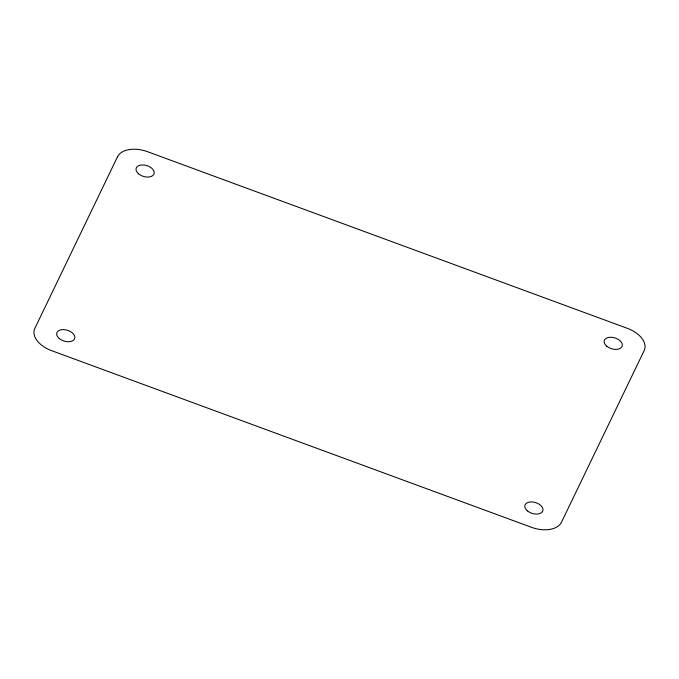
<?xml version="1.0" encoding="UTF-8"?>
<svg xmlns="http://www.w3.org/2000/svg" width="679" height="679" viewBox="0 0 679 679"><rect width="100%" height="100%" fill="white"/><g stroke="black" fill="none" stroke-linecap="round" stroke-linejoin="round"><path stroke-width="1.02" d="M117.501 156.798L34.867 328.33A25.013 15.125 17 0 0 51.655 350.67L531.479 527.311A25.013 15.125 17 0 0 561.499 522.202L644.133 350.67A25.013 15.125 17 0 0 627.345 328.33L147.521 151.689A25.013 15.125 17 0 0 117.501 156.798M138.575 173.841A9.379 5.67 17 0 0 153.887 174.231A9.379 5.67 17 0 0 142.862 164.929A9.379 5.67 17 0 0 138.575 173.841M606.686 346.171A9.379 5.67 17 0 0 622.006 346.562A9.379 5.67 17 0 0 610.981 337.259A9.379 5.67 17 0 0 606.686 346.171M59.234 338.515A9.379 5.67 17 0 0 74.554 338.906A9.379 5.67 17 0 0 63.529 329.604A9.379 5.67 17 0 0 59.234 338.515M527.354 510.846A9.379 5.67 17 0 0 542.674 511.228A9.379 5.67 17 0 0 531.649 501.925A9.379 5.67 17 0 0 527.354 510.846"/></g></svg>
